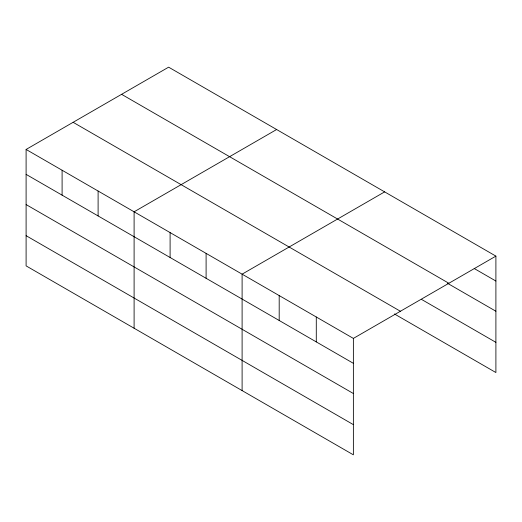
<?xml version="1.0" encoding="UTF-8"?>
<svg xmlns="http://www.w3.org/2000/svg" width="522" height="522" viewBox="0 0 522 522"><rect width="100%" height="100%" fill="white"/><g stroke="black" fill="none" stroke-linecap="round" stroke-linejoin="round"><path stroke-width="0.78" d="M26.1 149.455L353.374 338.406L353.374 454.832L26.1 265.881L26.1 149.455L168.626 67.168L495.9 256.119L495.9 372.545L394.423 313.957M276.627 129.521L134.102 211.808L134.102 328.234M384.629 191.881L242.104 274.161L242.104 390.587M353.374 338.406L495.9 256.119M474.204 268.51L495.9 281.032M121.593 94.325L448.868 283.276M447.608 283.355L495.9 311.229M421.717 299.517L495.9 342.347M73.132 122.305L400.407 311.256M26.1 174.368L353.374 363.319M26.1 204.572L353.374 393.516M26.1 235.683L353.374 424.634M316.286 316.991L316.286 341.903M279.192 295.576L279.192 320.495M206.099 253.379L206.099 278.291M170.1 232.597L170.1 257.509M98.103 191.026L98.103 215.938M62.098 170.244L62.098 195.156"/></g></svg>
